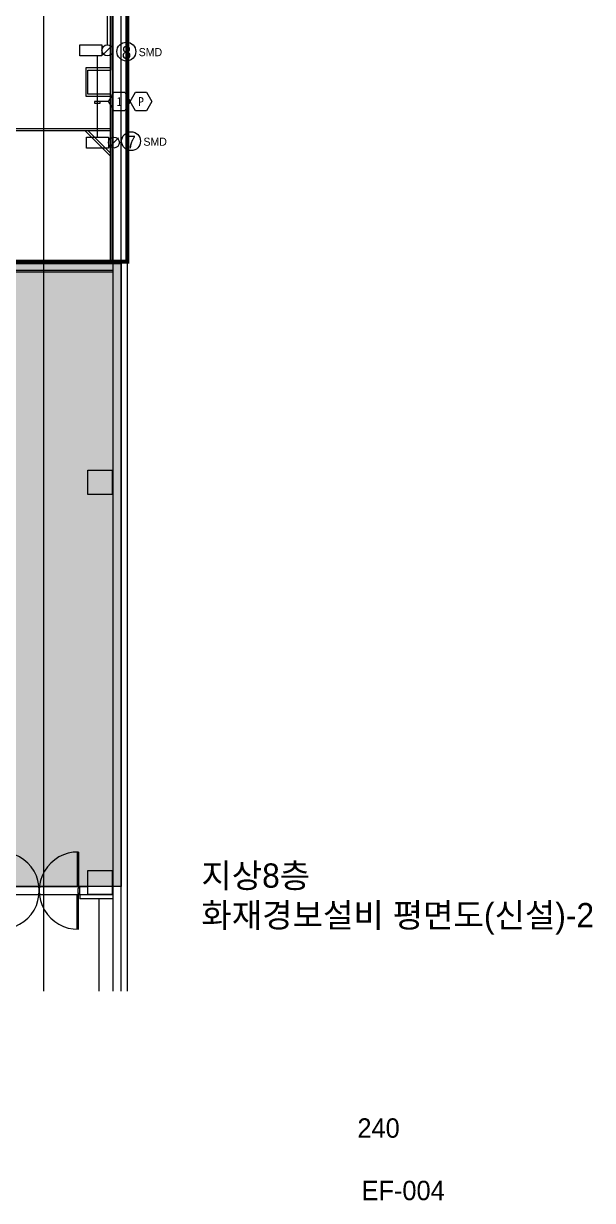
# Model space of a CAD drawing. Header units: millimetres. Extents: x 118559 to 211622, y 1329 to 63037.
# Drawn here: x 197540 to 211622, y 1329 to 30444 of the extents above; entities that cross this region are included whole.
import ezdxf
from ezdxf.enums import TextEntityAlignment as Align

# ---------------------------------------------------------------- set-up
doc = ezdxf.new("R2010")
doc.units = ezdxf.units.MM
doc.header["$LTSCALE"] = 120
doc.linetypes.add('HIDDENX2', pattern=[0.75, 0.5, -0.25])
for name, color, linetype in [('1구역', 41, 'Continuous'), ('7', 7, 'Continuous'), ('ARCH', 9, 'Continuous'), ('DAMPER', 2, 'Continuous'), ('fire', 2, 'Continuous'), ('fire-l', 4, 'Continuous'), ('smd-f', 2, 'Continuous'), ('공사제외', 5, 'Continuous')]:
    doc.layers.add(name, color=color, linetype=linetype)
doc.styles.add('ghs', font='')
doc.styles.add('TT', font='')
doc.styles.add('돋움', font='')
doc.styles.add('울릉도M', font='HYWULM.TTF')
doc.styles.get('ghs').set_extended_font_data('Dotum')
doc.styles.get('TT').set_extended_font_data('Dotum')
doc.styles.get('돋움').set_extended_font_data('DotumChe')

# ---------------------------------------------------------------- blocks, each defined once
blk = doc.blocks.new('e-22-1')
at = {"layer": 'DAMPER'}
blk.add_line((-5, 1), (-1, 1), dxfattribs=at)
at = {"layer": 'fire'}
for p, q in [((-5, -1), (-5, 1)), ((-1, 1), (-1, -1)), ((0.85, 0.85), (-0.85, -0.85)), ((-1, -1), (-5, -1))]:
    blk.add_line(p, q, dxfattribs=at)
blk.add_circle((0, 0), 1, dxfattribs=at)

msp = doc.modelspace()

# ---------------------------------------------------------------- hatches: boundary and pattern name
at = {"layer": '공사제외', "linetype": 'Continuous'}
msp.add_hatch(color=253, dxfattribs=at).paths.add_polyline_path([(199960.1, 24504.2), (187983.2, 24504.2), (187983.2, 9094.1), (199960.1, 9094.1)])

# ---------------------------------------------------------------- linework, layer by layer
at = {"layer": '1구역', "color": 5, "linetype": 'HIDDENX2', "ltscale": 7, "const_width": 100, "elevation": 0}
msp.add_lwpolyline([(194080.1, 44444.2), (194080.1, 46188.7), (200110.1, 46185.5), (200110.1, 24554.2), (190080.1, 24554.2), (190080.1, 29294.2), (188680.1, 29294.2), (188680.1, 31794.2), (187630.1, 31794.2), (187630.1, 42244.3), (192330.1, 42244.3), (192330.1, 44444.2)], close=True, dxfattribs=at)
at = {"layer": 'ARCH', "color": 9}
for p, q in [((198038.6, 6503.9, 0), (198038.6, 52274.2, 0)), ((199960.1, 9094.1, 0), (199960.1, 52124.2, 0)), ((200110.1, 6503.9, 0), (200110.1, 52274.2, 0)), ((200110.1, 6503.9, 0), (200110.1, 52274.2, 0)), ((199760.1, 24554.2, 0), (199760.1, 51924.2, 0)), ((199680.1, 35294.2, 0), (199680.1, 28694.2, 0)), ((199730.1, 29294.2, 0), (199730.1, 35294.2, 0)), ((199680.1, 29344.2, 0), (199080.1, 29344.2, 0)), ((199080.1, 29344.2, 0), (199080.1, 28644.2, 0)), ((199130.1, 28694.2, 0), (199130.1, 29294.2, 0)), ((199130.1, 29294.2, 0), (199680.1, 29294.2, 0)), ((199130.1, 29294.2, 0), (199680.1, 29294.2, 0)), ((199130.1, 28694.2, 0), (199130.1, 29294.2, 0)), ((199130.1, 29294.2, 0), (199680.1, 29294.2, 0)), ((199130.1, 28694.2, 0), (199130.1, 29294.2, 0)), ((199730.1, 29294.2, 0), (199730.1, 28694.2, 0)), ((199730.1, 29294.2, 0), (199730.1, 28694.2, 0)), ((199080.1, 28644.2, 0), (199680.1, 28644.2, 0)), ((199680.1, 28694.2, 0), (199130.1, 28694.2, 0)), ((199680.1, 28694.2, 0), (199130.1, 28694.2, 0)), ((199680.1, 28694.2, 0), (199130.1, 28694.2, 0)), ((199680.1, 28694.2, 0), (199680.1, 24554.2, 0)), ((199730.1, 24504.2, 0), (199730.1, 28694.2, 0)), ((194130.1, 27844.2, 0), (199680.1, 27844.2, 0)), ((194130.1, 27794.2, 0), (199680.1, 27794.2, 0)), ((199059.3, 27794.2, 0), (199680.1, 27173.5, 0)), ((199130.1, 27794.2, 0), (199680.1, 27244.2, 0)), ((199760.1, 24504.2, 0), (187830.1, 24504.2, 0)), ((190130.1, 24554.2, 0), (199730.1, 24554.2, 0)), ((199760.1, 9094.1, 0), (199760.1, 24554.2, 0)), ((187990.1, 24344.2, 0), (199760.1, 24344.2, 0)), ((199760.1, 24294.2, 0), (188040.1, 24294.2, 0)), ((199130.1, 19394.2, 0), (199730.1, 19394.2, 0)), ((199130.1, 18794.2, 0), (199130.1, 19394.2, 0)), ((199130.1, 19394.2, 0), (199730.1, 19394.2, 0)), ((199130.1, 18794.2, 0), (199130.1, 19394.2, 0)), ((199730.1, 19394.2, 0), (199730.1, 18794.2, 0)), ((199730.1, 19394.2, 0), (199730.1, 18794.2, 0)), ((199730.1, 18794.2, 0), (199130.1, 18794.2, 0)), ((199730.1, 18794.2, 0), (199130.1, 18794.2, 0)), ((198870.1, 9949.2, 0), (198870.1, 9094.3, 0)), ((198900.1, 9949.2, 0), (198900.1, 9094.3, 0)), ((199130.1, 9494.2, 0), (199730.1, 9494.2, 0)), ((199130.1, 8894.2, 0), (199130.1, 9494.2, 0)), ((199730.1, 9494.2, 0), (199730.1, 8894.2, 0)), ((192280.1, 9094.3, 0), (199130.1, 9094.3, 0)), ((192280.1, 9094.3, 0), (199130.1, 9094.3, 0)), ((198900.1, 9094.3, 0), (198870.1, 9094.3, 0)), ((199760.1, 6503.9, 0), (199760.1, 9094.1, 0)), ((199760.1, 6503.9, 0), (199760.1, 9094.1, 0)), ((199760.1, 6503.9, 0), (199760.1, 9094.1, 0)), ((199960.1, 6503.9, 0), (199960.1, 9094.1, 0)), ((199960.1, 6503.9, 0), (199960.1, 9094.1, 0)), ((199960.1, 6503.9, 0), (199960.1, 9094.1, 0)), ((192280.1, 8894.3, 0), (199760.1, 8894.3, 0)), ((192280.1, 8894.3, 0), (199760.1, 8894.3, 0)), ((198900.1, 8894.3, 0), (198870.1, 8894.3, 0)), ((198870.1, 8039.4, 0), (198870.1, 8894.3, 0)), ((198900.1, 8039.4, 0), (198900.1, 8894.3, 0)), ((198930.1, 8894.3, 0), (198930.1, 8794.3, 0)), ((199760.1, 8794.3, 0), (198930.1, 8794.3, 0)), ((199730.1, 8894.2, 0), (199130.1, 8894.2, 0))]:
    msp.add_line(p, q, dxfattribs=at)
at = {"layer": 'ARCH', "color": 9, "elevation": 0}
msp.add_lwpolyline([(198930.1, 8894.3), (198930.1, 9094.3), (198900.1, 9094.3), (198900.1, 9049.3), (198885.1, 9049.3), (198885.1, 8939.3), (198900.1, 8939.3), (198900.1, 8894.3)], close=True, dxfattribs=at)
msp.add_lwpolyline([(199400.1, 8794.2), (199400.1, 6503.9)], dxfattribs=at)
at = {"layer": 'ARCH', "color": 9}
for centre, start, end in [((196975.1, 8994.3, 0), 269.10005, 90.89995), ((198885.1, 8994.3, 0), 89.10004, 270.89996)]:
    msp.add_arc(centre, 955, start, end, dxfattribs=at)
at = {"layer": 'fire', "color": 2, "elevation": 0}
msp.add_lwpolyline([(199642.2, 28513.2), (199297.7, 28513.2), (199297.7, 28472.4), (199436.5, 28472.4), (199436.5, 28513.2)], dxfattribs=at)
at = {"layer": 'fire-l', "color": 6, "ltscale": 2}
for p, q in [((199615.6, 29918.6, 0), (199615.6, 31670.7, 0)), ((199367.1, 27637.1, 0), (199367.1, 29646.6, 0))]:
    msp.add_line(p, q, dxfattribs=at)
at = {"layer": 'fire-l', "color": 2, "elevation": 0}
for points in [[(199642.2, 28513.2), (199776.5, 28745.8), (200045.1, 28745.8), (200179.5, 28513.2), (200045.1, 28280.5), (199776.5, 28280.5)], [(200179.5, 28513.2), (200313.8, 28745.8), (200582.4, 28745.8), (200716.7, 28513.2), (200582.4, 28280.5), (200313.8, 28280.5)]]:
    msp.add_lwpolyline(points, close=True, dxfattribs=at)
at = {"layer": 'smd-f'}
for centre in [(200084.6, 29749.6), (200201.7, 27533.4)]:
    msp.add_circle(centre, 233.7, dxfattribs=at)
at = {"layer": '공사제외', "linetype": 'Continuous', "elevation": 0}
msp.add_lwpolyline([(187983.2, 24504.2), (199960.1, 24504.2), (199960.1, 9094.1), (187983.2, 9094.1)], close=True, dxfattribs=at)

# ---------------------------------------------------------------- block references
at = {"layer": 'fire-l', "ltscale": 2, "xscale": 136, "yscale": 136, "zscale": 136}
for p in [(199615.6, 29782.6, 0), (199775.1, 27501.1, 0)]:
    msp.add_blockref('e-22-1', p, dxfattribs=at)

# ---------------------------------------------------------------- texts
at = {"layer": '7', "style": '울릉도M'}
for s, height, p in [('지상8층', 600, (201940.6, 9066.3, 0)), ('화재경보설비 평면도(신설)-2', 600, (201940.6, 8087.8, 0)), ('240', 480, (205804, 2880.8, 0)), ('EF-004', 480, (205906, 1336, 0))]:
    msp.add_text(s, height=height, dxfattribs=at).set_placement(p)
at = {"layer": 'fire', "style": '돋움'}
for s, p in [('1', (199910.8, 28513.2, 0)), ('P', (200448.1, 28513.2, 0))]:
    msp.add_text(s, height=222.4, dxfattribs=at).set_placement(p, align=Align.MIDDLE)
at = {"layer": 'smd-f', "style": 'TT'}
for s, p in [('8', (200088.3, 29729.6)), ('7', (200205.4, 27513.5))]:
    msp.add_text(s, height=320, dxfattribs=at).set_placement(p, align=Align.MIDDLE)
at = {"layer": 'smd-f', "style": 'ghs'}
for p in [(200389.5, 29636.7), (200506.6, 27420.5)]:
    msp.add_text('SMD', height=200, dxfattribs=at).set_placement(p)

doc.saveas('drawing.dxf')
